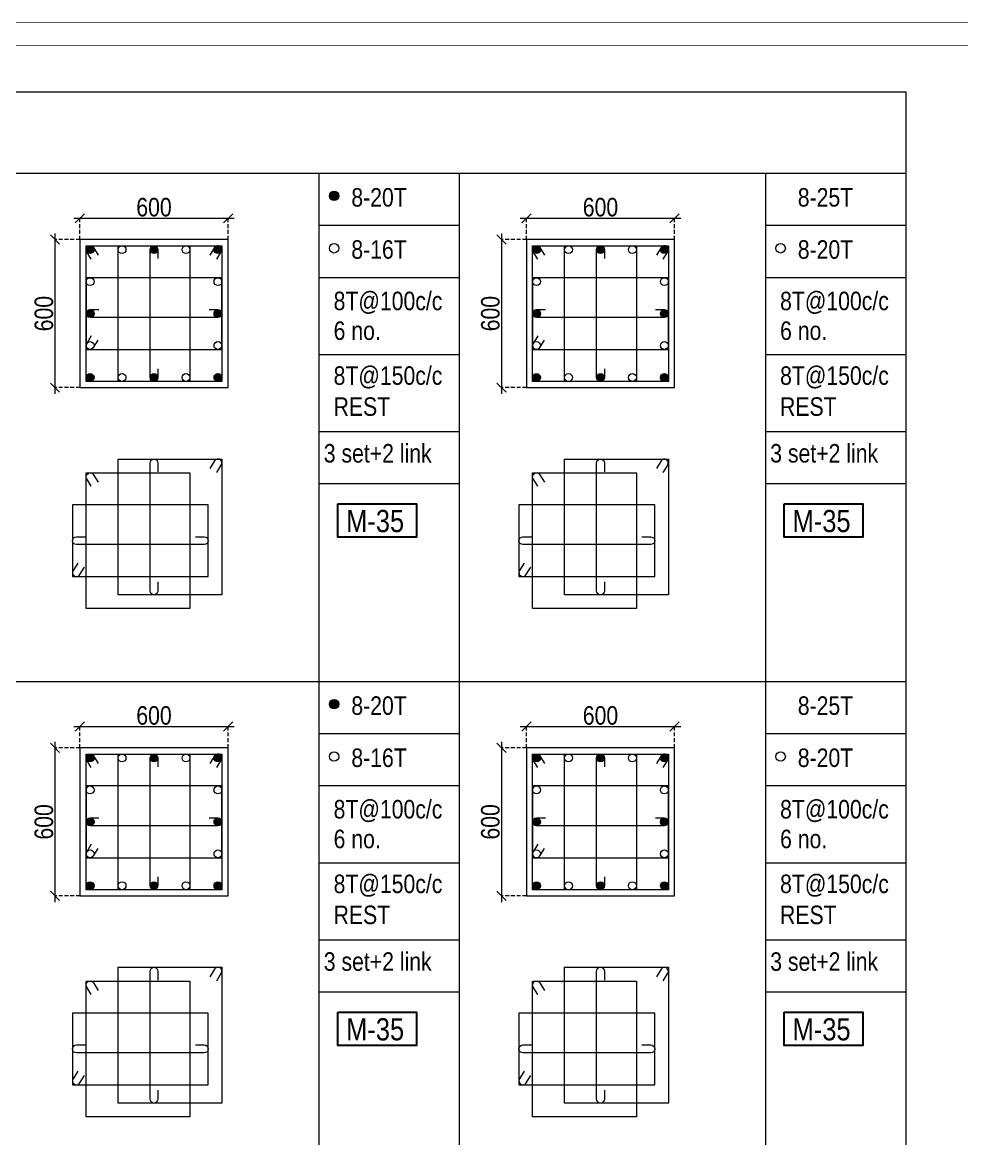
# Model space of a CAD drawing. Header units: millimetres. Extents: x 1112055 to 3390982, y -148532 to 766891.
# Drawn here: x 2216570 to 2231789, y 280936 to 299034 of the extents above; entities that cross this region are included whole.
import ezdxf
from ezdxf.enums import TextEntityAlignment as Align

# ---------------------------------------------------------------- set-up
doc = ezdxf.new("R2010")
doc.units = ezdxf.units.MM
doc.header["$PDMODE"] = 35
doc.header["$PDSIZE"] = -25
doc.linetypes.add('DASHED2', pattern=[0.375, 0.25, -0.125])
doc.linetypes.add('Hidden', pattern=[9.525, 6.35, -3.175])
for name, color, linetype, lineweight in [('B COL. SIZE DIM', 220, 'Continuous', 25), ('B COLSCH', 204, 'Continuous', 20), ('B COLUMN', 1, 'Hidden', 9), ('B STEEL', 34, 'Continuous', 15), ('B TITLE BLOCK', 250, 'Continuous', 0)]:
    doc.layers.add(name, color=color, linetype=linetype, lineweight=lineweight)
doc.layers.add('B TEXT', color=7, linetype='Continuous')
doc.styles.add('dim inside', font='romans.shx', dxfattribs={"width": 0.8, "height": 125})
doc.styles.add('SWINC', font='swissc.ttf')
doc.dimstyles.new('dim inside', dxfattribs={"dimtxt": 125, "dimasz": 100, "dimexe": 0, "dimexo": 0, "dimgap": 10, "dimtad": 0, "dimdec": 0, "dimzin": 0, "dimdsep": 46, "dimtxsty": 'dim inside', "dimblk": 'SMALL', "dimcen": 0.09, "dimadec": 0, "dimazin": 0, "dimtfac": 1, "dimtdec": 0, "dimtofl": 0, "dimtmove": 0, "dimatfit": 3, "dimfxl": 1, "dimtolj": 1, "dimtzin": 0, "dimarcsym": 2})

# ---------------------------------------------------------------- blocks, each defined once
blk = doc.blocks.new('_Oblique')
at = {"color": 0, "linetype": 'ByBlock', "lineweight": -2}
blk.add_line((-0.5, -0.5), (0.5, 0.5), dxfattribs=at)
blk = doc.blocks.new('*D602')
at = {"layer": 'B COL. SIZE DIM', "color": 250, "lineweight": 9, "ltscale": 250, "transparency": 16777216}
blk.add_line((2217403, 287617), (2220003, 287617), dxfattribs=at)
at = {"layer": 'B COL. SIZE DIM', "color": 250, "linetype": 'DASHED2', "lineweight": 9, "ltscale": 250, "transparency": 16777216}
for p, q in [((2217503, 287272), (2217503, 287617)), ((2219903, 287272), (2219903, 287617))]:
    blk.add_line(p, q, dxfattribs=at)
at = {"layer": 'Defpoints', "color": 0, "lineweight": 30, "ltscale": 250, "transparency": 16777216}
for p in [(2219903, 287617), (2217503, 287272), (2219903, 287272)]:
    blk.add_point(p, dxfattribs=at)
at = {"layer": 'B COL. SIZE DIM', "color": 250, "lineweight": 9, "ltscale": 250, "transparency": 16777216, "xscale": 150, "yscale": 150, "zscale": 150, "rotation": 180}
blk.add_blockref('_Oblique', (2217503, 287617), dxfattribs=at)
at = {"layer": 'B COL. SIZE DIM', "color": 250, "lineweight": 9, "ltscale": 250, "transparency": 16777216, "xscale": 150, "yscale": 150, "zscale": 150}
blk.add_blockref('_Oblique', (2219903, 287617), dxfattribs=at)
at = {"layer": 'B COL. SIZE DIM', "color": 6, "ltscale": 250, "transparency": 16777216, "insert": (2218703, 287796), "char_height": 300, "attachment_point": 5, "style": 'SWINC'}
blk.add_mtext('\\A1;600', dxfattribs=at)
blk = doc.blocks.new('*D603')
at = {"layer": 'B COL. SIZE DIM', "color": 250, "lineweight": 9, "ltscale": 250, "transparency": 16777216}
blk.add_line((2217099, 287372), (2217099, 284772), dxfattribs=at)
at = {"layer": 'B COL. SIZE DIM', "color": 250, "linetype": 'DASHED2', "lineweight": 9, "ltscale": 250, "transparency": 16777216}
for p, q in [((2217503, 287272), (2217099, 287272)), ((2217503, 284872), (2217099, 284872))]:
    blk.add_line(p, q, dxfattribs=at)
at = {"layer": 'Defpoints', "color": 0, "lineweight": 30, "ltscale": 250, "transparency": 16777216}
for p in [(2217503, 287272), (2217099, 284872), (2217503, 284872)]:
    blk.add_point(p, dxfattribs=at)
at = {"layer": 'B COL. SIZE DIM', "color": 250, "lineweight": 9, "ltscale": 250, "transparency": 16777216, "xscale": 150, "yscale": 150, "zscale": 150}
for p, rotation in [((2217099, 287272), 90), ((2217099, 284872), 270)]:
    blk.add_blockref('_Oblique', p, dxfattribs=dict(at, rotation=rotation))
at = {"layer": 'B COL. SIZE DIM', "color": 6, "ltscale": 250, "transparency": 16777216, "insert": (2216920, 286072), "char_height": 300, "attachment_point": 5, "rotation": 90, "style": 'SWINC'}
blk.add_mtext('\\A1;600', dxfattribs=at)
blk = doc.blocks.new('*D604')
at = {"layer": 'B COL. SIZE DIM', "color": 250, "lineweight": 9, "ltscale": 250, "transparency": 16777216}
blk.add_line((2217403, 295857), (2220003, 295857), dxfattribs=at)
at = {"layer": 'B COL. SIZE DIM', "color": 250, "linetype": 'DASHED2', "lineweight": 9, "ltscale": 250, "transparency": 16777216}
for p, q in [((2217503, 295512), (2217503, 295857)), ((2219903, 295512), (2219903, 295857))]:
    blk.add_line(p, q, dxfattribs=at)
at = {"layer": 'Defpoints', "color": 0, "lineweight": 30, "ltscale": 250, "transparency": 16777216}
for p in [(2219903, 295857), (2217503, 295512), (2219903, 295512)]:
    blk.add_point(p, dxfattribs=at)
at = {"layer": 'B COL. SIZE DIM', "color": 250, "lineweight": 9, "ltscale": 250, "transparency": 16777216, "xscale": 150, "yscale": 150, "zscale": 150, "rotation": 180}
blk.add_blockref('_Oblique', (2217503, 295857), dxfattribs=at)
at = {"layer": 'B COL. SIZE DIM', "color": 250, "lineweight": 9, "ltscale": 250, "transparency": 16777216, "xscale": 150, "yscale": 150, "zscale": 150}
blk.add_blockref('_Oblique', (2219903, 295857), dxfattribs=at)
at = {"layer": 'B COL. SIZE DIM', "color": 6, "ltscale": 250, "transparency": 16777216, "insert": (2218703, 296036), "char_height": 300, "attachment_point": 5, "style": 'SWINC'}
blk.add_mtext('\\A1;600', dxfattribs=at)
blk = doc.blocks.new('*D605')
at = {"layer": 'B COL. SIZE DIM', "color": 250, "lineweight": 9, "ltscale": 250, "transparency": 16777216}
blk.add_line((2217099, 295612), (2217099, 293012), dxfattribs=at)
at = {"layer": 'B COL. SIZE DIM', "color": 250, "linetype": 'DASHED2', "lineweight": 9, "ltscale": 250, "transparency": 16777216}
for p, q in [((2217503, 295512), (2217099, 295512)), ((2217503, 293112), (2217099, 293112))]:
    blk.add_line(p, q, dxfattribs=at)
at = {"layer": 'Defpoints', "color": 0, "lineweight": 30, "ltscale": 250, "transparency": 16777216}
for p in [(2217503, 295512), (2217099, 293112), (2217503, 293112)]:
    blk.add_point(p, dxfattribs=at)
at = {"layer": 'B COL. SIZE DIM', "color": 250, "lineweight": 9, "ltscale": 250, "transparency": 16777216, "xscale": 150, "yscale": 150, "zscale": 150}
for p, rotation in [((2217099, 295512), 90), ((2217099, 293112), 270)]:
    blk.add_blockref('_Oblique', p, dxfattribs=dict(at, rotation=rotation))
at = {"layer": 'B COL. SIZE DIM', "color": 6, "ltscale": 250, "transparency": 16777216, "insert": (2216920, 294312), "char_height": 300, "attachment_point": 5, "rotation": 90, "style": 'SWINC'}
blk.add_mtext('\\A1;600', dxfattribs=at)
blk = doc.blocks.new('*D2289')
at = {"layer": 'B COL. SIZE DIM', "color": 250, "lineweight": 9, "ltscale": 250, "transparency": 16777216}
blk.add_line((2224637, 287617), (2227237, 287617), dxfattribs=at)
at = {"layer": 'B COL. SIZE DIM', "color": 250, "linetype": 'DASHED2', "lineweight": 9, "ltscale": 250, "transparency": 16777216}
for p, q in [((2224737, 287272), (2224737, 287617)), ((2227137, 287272), (2227137, 287617))]:
    blk.add_line(p, q, dxfattribs=at)
at = {"layer": 'Defpoints', "color": 0, "ltscale": 250, "transparency": 16777216}
for p in [(2227137, 287617), (2224737, 287272), (2227137, 287272)]:
    blk.add_point(p, dxfattribs=at)
at = {"layer": 'B COL. SIZE DIM', "color": 250, "lineweight": 9, "ltscale": 250, "transparency": 16777216, "xscale": 150, "yscale": 150, "zscale": 150, "rotation": 180}
blk.add_blockref('_Oblique', (2224737, 287617), dxfattribs=at)
at = {"layer": 'B COL. SIZE DIM', "color": 250, "lineweight": 9, "ltscale": 250, "transparency": 16777216, "xscale": 150, "yscale": 150, "zscale": 150}
blk.add_blockref('_Oblique', (2227137, 287617), dxfattribs=at)
at = {"layer": 'B COL. SIZE DIM', "color": 6, "ltscale": 250, "transparency": 16777216, "insert": (2225937, 287796), "char_height": 300, "attachment_point": 5, "style": 'SWINC'}
blk.add_mtext('\\A1;600', dxfattribs=at)
blk = doc.blocks.new('*D2290')
at = {"layer": 'B COL. SIZE DIM', "color": 250, "lineweight": 9, "ltscale": 250, "transparency": 16777216}
blk.add_line((2224333, 287372), (2224333, 284772), dxfattribs=at)
at = {"layer": 'B COL. SIZE DIM', "color": 250, "linetype": 'DASHED2', "lineweight": 9, "ltscale": 250, "transparency": 16777216}
for p, q in [((2224737, 287272), (2224333, 287272)), ((2224737, 284872), (2224333, 284872))]:
    blk.add_line(p, q, dxfattribs=at)
at = {"layer": 'Defpoints', "color": 0, "ltscale": 250, "transparency": 16777216}
for p in [(2224737, 287272), (2224333, 284872), (2224737, 284872)]:
    blk.add_point(p, dxfattribs=at)
at = {"layer": 'B COL. SIZE DIM', "color": 250, "lineweight": 9, "ltscale": 250, "transparency": 16777216, "xscale": 150, "yscale": 150, "zscale": 150}
for p, rotation in [((2224333, 287272), 90), ((2224333, 284872), 270)]:
    blk.add_blockref('_Oblique', p, dxfattribs=dict(at, rotation=rotation))
at = {"layer": 'B COL. SIZE DIM', "color": 6, "ltscale": 250, "transparency": 16777216, "insert": (2224154, 286072), "char_height": 300, "attachment_point": 5, "rotation": 90, "style": 'SWINC'}
blk.add_mtext('\\A1;600', dxfattribs=at)
blk = doc.blocks.new('*D2279')
at = {"layer": 'B COL. SIZE DIM', "color": 250, "lineweight": 9, "ltscale": 250, "transparency": 16777216}
blk.add_line((2224637, 295857), (2227237, 295857), dxfattribs=at)
at = {"layer": 'B COL. SIZE DIM', "color": 250, "linetype": 'DASHED2', "lineweight": 9, "ltscale": 250, "transparency": 16777216}
for p, q in [((2224737, 295512), (2224737, 295857)), ((2227137, 295512), (2227137, 295857))]:
    blk.add_line(p, q, dxfattribs=at)
at = {"layer": 'Defpoints', "color": 0, "ltscale": 250, "transparency": 16777216}
for p in [(2227137, 295857), (2224737, 295512), (2227137, 295512)]:
    blk.add_point(p, dxfattribs=at)
at = {"layer": 'B COL. SIZE DIM', "color": 250, "lineweight": 9, "ltscale": 250, "transparency": 16777216, "xscale": 150, "yscale": 150, "zscale": 150, "rotation": 180}
blk.add_blockref('_Oblique', (2224737, 295857), dxfattribs=at)
at = {"layer": 'B COL. SIZE DIM', "color": 250, "lineweight": 9, "ltscale": 250, "transparency": 16777216, "xscale": 150, "yscale": 150, "zscale": 150}
blk.add_blockref('_Oblique', (2227137, 295857), dxfattribs=at)
at = {"layer": 'B COL. SIZE DIM', "color": 6, "ltscale": 250, "transparency": 16777216, "insert": (2225937, 296036), "char_height": 300, "attachment_point": 5, "style": 'SWINC'}
blk.add_mtext('\\A1;600', dxfattribs=at)
blk = doc.blocks.new('*D2280')
at = {"layer": 'B COL. SIZE DIM', "color": 250, "lineweight": 9, "ltscale": 250, "transparency": 16777216}
blk.add_line((2224333, 295612), (2224333, 293012), dxfattribs=at)
at = {"layer": 'B COL. SIZE DIM', "color": 250, "linetype": 'DASHED2', "lineweight": 9, "ltscale": 250, "transparency": 16777216}
for p, q in [((2224737, 295512), (2224333, 295512)), ((2224737, 293112), (2224333, 293112))]:
    blk.add_line(p, q, dxfattribs=at)
at = {"layer": 'Defpoints', "color": 0, "ltscale": 250, "transparency": 16777216}
for p in [(2224737, 295512), (2224333, 293112), (2224737, 293112)]:
    blk.add_point(p, dxfattribs=at)
at = {"layer": 'B COL. SIZE DIM', "color": 250, "lineweight": 9, "ltscale": 250, "transparency": 16777216, "xscale": 150, "yscale": 150, "zscale": 150}
for p, rotation in [((2224333, 295512), 90), ((2224333, 293112), 270)]:
    blk.add_blockref('_Oblique', p, dxfattribs=dict(at, rotation=rotation))
at = {"layer": 'B COL. SIZE DIM', "color": 6, "ltscale": 250, "transparency": 16777216, "insert": (2224154, 294312), "char_height": 300, "attachment_point": 5, "rotation": 90, "style": 'SWINC'}
blk.add_mtext('\\A1;600', dxfattribs=at)

msp = doc.modelspace()

# ---------------------------------------------------------------- hatches: boundary and pattern name
at = {"layer": 'B STEEL', "lineweight": 9, "ltscale": 0.5}
h = msp.add_hatch(color=34, dxfattribs=at)
edge = h.paths.add_edge_path()
edge.add_arc((2221621.7, 296221.5), 76.8, 0, 360)
h = msp.add_hatch(color=34, dxfattribs=at)
edge = h.paths.add_edge_path()
edge.add_arc((2217667.4, 295348.3), 64, 0, 360)
h = msp.add_hatch(color=34, dxfattribs=at)
edge = h.paths.add_edge_path()
edge.add_arc((2218703.4, 295348.3), 64, 180, 540, ccw=False)
h = msp.add_hatch(color=34, dxfattribs=at)
edge = h.paths.add_edge_path()
edge.add_arc((2219739.3, 295348.3), 64, 180, 540, ccw=False)
h = msp.add_hatch(color=34, dxfattribs=at)
edge = h.paths.add_edge_path()
edge.add_arc((2224900.9, 295348.3), 64, 0, 360)
h = msp.add_hatch(color=34, dxfattribs=at)
edge = h.paths.add_edge_path()
edge.add_arc((2225936.9, 295348.3), 64, 180, 540, ccw=False)
h = msp.add_hatch(color=34, dxfattribs=at)
edge = h.paths.add_edge_path()
edge.add_arc((2226972.9, 295348.3), 64, 180, 540, ccw=False)
h = msp.add_hatch(color=34, dxfattribs=at)
edge = h.paths.add_edge_path()
edge.add_arc((2217667.4, 294312.3), 64, 180, 540, ccw=False)
h = msp.add_hatch(color=34, dxfattribs=at)
edge = h.paths.add_edge_path()
edge.add_arc((2219739.3, 294312.3), 64, 180, 540, ccw=False)
h = msp.add_hatch(color=34, dxfattribs=at)
edge = h.paths.add_edge_path()
edge.add_arc((2224900.9, 294312.3), 64, 180, 540, ccw=False)
h = msp.add_hatch(color=34, dxfattribs=at)
edge = h.paths.add_edge_path()
edge.add_arc((2226972.9, 294312.3), 64, 180, 540, ccw=False)
h = msp.add_hatch(color=34, dxfattribs=at)
edge = h.paths.add_edge_path()
edge.add_arc((2217667.4, 293276.4), 64, 0, 360, ccw=False)
h = msp.add_hatch(color=34, dxfattribs=at)
edge = h.paths.add_edge_path()
edge.add_arc((2218703.4, 293276.4), 64, 180, 540, ccw=False)
h = msp.add_hatch(color=34, dxfattribs=at)
edge = h.paths.add_edge_path()
edge.add_arc((2219739.3, 293276.4), 64, -180, 180)
h = msp.add_hatch(color=34, dxfattribs=at)
edge = h.paths.add_edge_path()
edge.add_arc((2224900.9, 293276.4), 64, 0, 360, ccw=False)
h = msp.add_hatch(color=34, dxfattribs=at)
edge = h.paths.add_edge_path()
edge.add_arc((2225936.9, 293276.4), 64, 180, 540, ccw=False)
h = msp.add_hatch(color=34, dxfattribs=at)
edge = h.paths.add_edge_path()
edge.add_arc((2226972.9, 293276.4), 64, -180, 180)
h = msp.add_hatch(color=34, dxfattribs=at)
edge = h.paths.add_edge_path()
edge.add_arc((2221621.7, 287981.7), 76.8, 0, 360)
h = msp.add_hatch(color=34, dxfattribs=at)
edge = h.paths.add_edge_path()
edge.add_arc((2217667.4, 287108.5), 64, 0, 360)
h = msp.add_hatch(color=34, dxfattribs=at)
edge = h.paths.add_edge_path()
edge.add_arc((2218703.4, 287108.5), 64, 180, 540, ccw=False)
h = msp.add_hatch(color=34, dxfattribs=at)
edge = h.paths.add_edge_path()
edge.add_arc((2219739.3, 287108.5), 64, 180, 540, ccw=False)
h = msp.add_hatch(color=34, dxfattribs=at)
edge = h.paths.add_edge_path()
edge.add_arc((2224900.9, 287108.5), 64, 0, 360)
h = msp.add_hatch(color=34, dxfattribs=at)
edge = h.paths.add_edge_path()
edge.add_arc((2225936.9, 287108.5), 64, 180, 540, ccw=False)
h = msp.add_hatch(color=34, dxfattribs=at)
edge = h.paths.add_edge_path()
edge.add_arc((2226972.9, 287108.5), 64, 180, 540, ccw=False)
h = msp.add_hatch(color=34, dxfattribs=at)
edge = h.paths.add_edge_path()
edge.add_arc((2217667.4, 286072.5), 64, 180, 540, ccw=False)
h = msp.add_hatch(color=34, dxfattribs=at)
edge = h.paths.add_edge_path()
edge.add_arc((2219739.3, 286072.5), 64, 180, 540, ccw=False)
h = msp.add_hatch(color=34, dxfattribs=at)
edge = h.paths.add_edge_path()
edge.add_arc((2224900.9, 286072.5), 64, 180, 540, ccw=False)
h = msp.add_hatch(color=34, dxfattribs=at)
edge = h.paths.add_edge_path()
edge.add_arc((2226972.9, 286072.5), 64, 180, 540, ccw=False)
h = msp.add_hatch(color=34, dxfattribs=at)
edge = h.paths.add_edge_path()
edge.add_arc((2217667.4, 285036.5), 64, 0, 360, ccw=False)
h = msp.add_hatch(color=34, dxfattribs=at)
edge = h.paths.add_edge_path()
edge.add_arc((2218703.4, 285036.5), 64, 180, 540, ccw=False)
h = msp.add_hatch(color=34, dxfattribs=at)
edge = h.paths.add_edge_path()
edge.add_arc((2219739.3, 285036.5), 64, -180, 180)
h = msp.add_hatch(color=34, dxfattribs=at)
edge = h.paths.add_edge_path()
edge.add_arc((2224900.9, 285036.5), 64, 0, 360, ccw=False)
h = msp.add_hatch(color=34, dxfattribs=at)
edge = h.paths.add_edge_path()
edge.add_arc((2225936.9, 285036.5), 64, 180, 540, ccw=False)
h = msp.add_hatch(color=34, dxfattribs=at)
edge = h.paths.add_edge_path()
edge.add_arc((2226972.9, 285036.5), 64, -180, 180)

# ---------------------------------------------------------------- linework, layer by layer
at = {"layer": 'B COLSCH', "color": 250, "lineweight": 0}
for p, q in [((2088785.4, 297908.8), (2230883.4, 297908.8)), ((2230883.4, 297908.8), (2230883.4, 239898.1)), ((2088785.4, 296589.8), (2230883.4, 296589.8)), ((2221375.5, 296589.8), (2221375.5, 247150.7)), ((2223649.8, 296589.8), (2223649.8, 239898.1)), ((2228609, 296589.8), (2228609, 247150.7)), ((2221375.5, 295744.8), (2223649.8, 295744.8)), ((2228609, 295744.8), (2230883.4, 295744.8)), ((2221375.5, 294899.8), (2223649.8, 294899.8)), ((2228609, 294899.8), (2230883.4, 294899.8)), ((2221375.5, 293650.1), (2223649.8, 293650.1)), ((2228609, 293650.1), (2230883.4, 293650.1)), ((2221375.5, 292400.3), (2223649.8, 292400.3)), ((2228609, 292400.3), (2230883.4, 292400.3)), ((2221375.5, 291555.3), (2223649.8, 291555.3)), ((2228609, 291555.3), (2230883.4, 291555.3)), ((2088785.4, 288350), (2230883.4, 288350)), ((2221375.5, 287505), (2223649.8, 287505)), ((2228609, 287505), (2230883.4, 287505)), ((2221375.5, 286660), (2223649.8, 286660)), ((2228609, 286660), (2230883.4, 286660)), ((2221375.5, 285410.2), (2223649.8, 285410.2)), ((2228609, 285410.2), (2230883.4, 285410.2)), ((2221375.5, 284160.4), (2223649.8, 284160.4)), ((2228609, 284160.4), (2230883.4, 284160.4)), ((2221375.5, 283315.4), (2223649.8, 283315.4)), ((2228609, 283315.4), (2230883.4, 283315.4))]:
    msp.add_line(p, q, dxfattribs=at)
at = {"layer": 'B COLUMN', "color": 1, "linetype": 'ByBlock', "lineweight": 20}
for points in [[(2217503.4, 293112.3), (2219903.4, 293112.3), (2219903.4, 295512.3), (2217503.4, 295512.3)], [(2224736.9, 293112.3), (2227136.9, 293112.3), (2227136.9, 295512.3), (2224736.9, 295512.3)], [(2217503.4, 284872.5), (2219903.4, 284872.5), (2219903.4, 287272.5), (2217503.4, 287272.5)], [(2224736.9, 284872.5), (2227136.9, 284872.5), (2227136.9, 287272.5), (2224736.9, 287272.5)]]:
    msp.add_lwpolyline(points, close=True, dxfattribs=at)
at = {"layer": 'B STEEL', "color": 34, "lineweight": 9, "ltscale": 0.5}
for points in [[(2217687.6, 295193.3), (2217612.9, 295314.8, -1), (2217721.9, 295381.9), (2217796.7, 295260.4)], [(2218767.4, 293419), (2218767.4, 293276.4, -1), (2218639.3, 293276.4), (2218639.3, 295348.3, -1), (2218767.4, 295348.3), (2218767.4, 295205.7)], [(2219719.1, 295193.3), (2219793.9, 295314.8, 1), (2219684.8, 295381.9), (2219610.1, 295260.4)], [(2224921.2, 295193.3), (2224846.4, 295314.8, -1), (2224955.5, 295381.9), (2225030.2, 295260.4)], [(2226000.9, 293419), (2226000.9, 293276.4, -1), (2225872.9, 293276.4), (2225872.9, 295348.3, -1), (2226000.9, 295348.3), (2226000.9, 295205.7)], [(2226952.6, 295193.3), (2227027.4, 295314.8, 1), (2226918.4, 295381.9), (2226843.6, 295260.4)], [(2219596.7, 294376.4), (2219739.3, 294376.4, -1), (2219739.3, 294248.3), (2217667.4, 294248.3, -1), (2217667.4, 294376.4), (2217810, 294376.4)], [(2226830.2, 294376.4), (2226972.9, 294376.4, -1), (2226972.9, 294248.3), (2224900.9, 294248.3, -1), (2224900.9, 294376.4), (2225043.6, 294376.4)], [(2217687.6, 293949.4), (2217612.9, 293827.9, 1), (2217721.9, 293760.8), (2217796.7, 293882.3)], [(2224921.2, 293949.4), (2224846.4, 293827.9, 1), (2224955.5, 293760.8), (2225030.2, 293882.3)], [(2218767.4, 289961.2), (2218767.4, 289818.6, -1), (2218639.3, 289818.6), (2218639.3, 291890.5, -1), (2218767.4, 291890.5), (2218767.4, 291747.9)], [(2219719.1, 291735.5), (2219793.9, 291857, 1), (2219684.8, 291924.1), (2219610.1, 291802.6)], [(2226000.9, 289961.2), (2226000.9, 289818.6, -1), (2225872.9, 289818.6), (2225872.9, 291890.5, -1), (2226000.9, 291890.5), (2226000.9, 291747.9)], [(2226952.6, 291735.5), (2227027.4, 291857, 1), (2226918.4, 291924.1), (2226843.6, 291802.6)], [(2217687.6, 291512.4), (2217612.9, 291633.9, -1), (2217721.9, 291701), (2217796.7, 291579.5)], [(2224921.2, 291512.4), (2224846.4, 291633.9, -1), (2224955.5, 291701), (2225030.2, 291579.5)], [(2219375.4, 290695.5), (2219518.1, 290695.5, -1), (2219518.1, 290567.5), (2217446.1, 290567.5, -1), (2217446.1, 290695.5), (2217588.8, 290695.5)], [(2226609, 290695.5), (2226751.6, 290695.5, -1), (2226751.6, 290567.5), (2224679.7, 290567.5, -1), (2224679.7, 290695.5), (2224822.3, 290695.5)], [(2217466.4, 290268.5), (2217391.6, 290147.1, 1), (2217500.6, 290079.9), (2217575.4, 290201.4)], [(2224699.9, 290268.5), (2224625.1, 290147.1, 1), (2224734.2, 290079.9), (2224808.9, 290201.4)], [(2217687.6, 286953.4), (2217612.9, 287074.9, -1), (2217721.9, 287142), (2217796.7, 287020.6)], [(2218767.4, 285179.2), (2218767.4, 285036.5, -1), (2218639.3, 285036.5), (2218639.3, 287108.5, -1), (2218767.4, 287108.5), (2218767.4, 286965.8)], [(2219719.1, 286953.4), (2219793.9, 287074.9, 1), (2219684.8, 287142), (2219610.1, 287020.6)], [(2224921.2, 286953.4), (2224846.4, 287074.9, -1), (2224955.5, 287142), (2225030.2, 287020.6)], [(2226000.9, 285179.2), (2226000.9, 285036.5, -1), (2225872.9, 285036.5), (2225872.9, 287108.5, -1), (2226000.9, 287108.5), (2226000.9, 286965.8)], [(2226952.6, 286953.4), (2227027.4, 287074.9, 1), (2226918.4, 287142), (2226843.6, 287020.6)], [(2219596.7, 286136.5), (2219739.3, 286136.5, -1), (2219739.3, 286008.5), (2217667.4, 286008.5, -1), (2217667.4, 286136.5), (2217810, 286136.5)], [(2226830.2, 286136.5), (2226972.9, 286136.5, -1), (2226972.9, 286008.5), (2224900.9, 286008.5, -1), (2224900.9, 286136.5), (2225043.6, 286136.5)], [(2217687.6, 285709.5), (2217612.9, 285588.1, 1), (2217721.9, 285521), (2217796.7, 285642.4)], [(2224921.2, 285709.5), (2224846.4, 285588.1, 1), (2224955.5, 285521), (2225030.2, 285642.4)], [(2218767.4, 281721.4), (2218767.4, 281578.7, -1), (2218639.3, 281578.7), (2218639.3, 283650.7, -1), (2218767.4, 283650.7), (2218767.4, 283508.1)], [(2219719.1, 283495.7), (2219793.9, 283617.1, 1), (2219684.8, 283684.3), (2219610.1, 283562.8)], [(2226000.9, 281721.4), (2226000.9, 281578.7, -1), (2225872.9, 281578.7), (2225872.9, 283650.7, -1), (2226000.9, 283650.7), (2226000.9, 283508.1)], [(2226952.6, 283495.7), (2227027.4, 283617.1, 1), (2226918.4, 283684.3), (2226843.6, 283562.8)], [(2217687.6, 283272.6), (2217612.9, 283394.1, -1), (2217721.9, 283461.2), (2217796.7, 283339.7)], [(2224921.2, 283272.6), (2224846.4, 283394.1, -1), (2224955.5, 283461.2), (2225030.2, 283339.7)], [(2219375.4, 282455.7), (2219518.1, 282455.7, -1), (2219518.1, 282327.6), (2217446.1, 282327.6, -1), (2217446.1, 282455.7), (2217588.8, 282455.7)], [(2226609, 282455.7), (2226751.6, 282455.7, -1), (2226751.6, 282327.6), (2224679.7, 282327.6, -1), (2224679.7, 282455.7), (2224822.3, 282455.7)], [(2217466.4, 282028.7), (2217391.6, 281907.2, 1), (2217500.6, 281840.1), (2217575.4, 281961.6)], [(2224699.9, 282028.7), (2224625.1, 281907.2, 1), (2224734.2, 281840.1), (2224808.9, 281961.6)]]:
    msp.add_lwpolyline(points, format="xyb", dxfattribs=at)
for points in [[(2219285.4, 295412.3), (2219285.4, 293212.3), (2217603.4, 293212.3), (2217603.4, 295412.3)], [(2219803.4, 295412.3), (2219803.4, 293212.3), (2218121.4, 293212.3), (2218121.4, 295412.3)], [(2226518.9, 295412.3), (2226518.9, 293212.3), (2224836.9, 293212.3), (2224836.9, 295412.3)], [(2227036.9, 295412.3), (2227036.9, 293212.3), (2225354.9, 293212.3), (2225354.9, 295412.3)], [(2217603.4, 293730.3), (2219803.4, 293730.3), (2219803.4, 294894.4), (2217603.4, 294894.4)], [(2224836.9, 293730.3), (2227036.9, 293730.3), (2227036.9, 294894.4), (2224836.9, 294894.4)], [(2219803.4, 291954.6), (2219803.4, 289754.6), (2218121.4, 289754.6), (2218121.4, 291954.6)], [(2227036.9, 291954.6), (2227036.9, 289754.6), (2225354.9, 289754.6), (2225354.9, 291954.6)], [(2219285.4, 291731.5), (2219285.4, 289531.5), (2217603.4, 289531.5), (2217603.4, 291731.5)], [(2226518.9, 291731.5), (2226518.9, 289531.5), (2224836.9, 289531.5), (2224836.9, 291731.5)], [(2217382.1, 290049.5), (2219582.1, 290049.5), (2219582.1, 291213.5), (2217382.1, 291213.5)], [(2224615.6, 290049.5), (2226815.6, 290049.5), (2226815.6, 291213.5), (2224615.6, 291213.5)], [(2219285.4, 287172.5), (2219285.4, 284972.5), (2217603.4, 284972.5), (2217603.4, 287172.5)], [(2219803.4, 287172.5), (2219803.4, 284972.5), (2218121.4, 284972.5), (2218121.4, 287172.5)], [(2226518.9, 287172.5), (2226518.9, 284972.5), (2224836.9, 284972.5), (2224836.9, 287172.5)], [(2227036.9, 287172.5), (2227036.9, 284972.5), (2225354.9, 284972.5), (2225354.9, 287172.5)], [(2217603.4, 285490.5), (2219803.4, 285490.5), (2219803.4, 286654.5), (2217603.4, 286654.5)], [(2224836.9, 285490.5), (2227036.9, 285490.5), (2227036.9, 286654.5), (2224836.9, 286654.5)], [(2219803.4, 283714.7), (2219803.4, 281514.7), (2218121.4, 281514.7), (2218121.4, 283714.7)], [(2227036.9, 283714.7), (2227036.9, 281514.7), (2225354.9, 281514.7), (2225354.9, 283714.7)], [(2219285.4, 283491.6), (2219285.4, 281291.6), (2217603.4, 281291.6), (2217603.4, 283491.6)], [(2226518.9, 283491.6), (2226518.9, 281291.6), (2224836.9, 281291.6), (2224836.9, 283491.6)], [(2217382.1, 281809.6), (2219582.1, 281809.6), (2219582.1, 282973.7), (2217382.1, 282973.7)], [(2224615.6, 281809.6), (2226815.6, 281809.6), (2226815.6, 282973.7), (2224615.6, 282973.7)]]:
    msp.add_lwpolyline(points, close=True, dxfattribs=at)
for centre, radius in [((2221621.7, 296221.5), 76.8), ((2217667.4, 295348.3), 64), ((2218185.4, 295348.3), 64), ((2218703.4, 295348.3), 64), ((2219221.4, 295348.3), 64), ((2219739.3, 295348.3), 64), ((2221621.7, 295371.2), 76.8), ((2224900.9, 295348.3), 64), ((2225418.9, 295348.3), 64), ((2225936.9, 295348.3), 64), ((2226454.9, 295348.3), 64), ((2226972.9, 295348.3), 64), ((2228855.3, 295371.2), 76.8), ((2217667.4, 294830.3), 64), ((2219739.3, 294830.3), 64), ((2224900.9, 294830.3), 64), ((2226972.9, 294830.3), 64), ((2217667.4, 294312.3), 64), ((2219739.3, 294312.3), 64), ((2224900.9, 294312.3), 64), ((2226972.9, 294312.3), 64), ((2217667.4, 293794.4), 64), ((2219739.3, 293794.4), 64), ((2224900.9, 293794.4), 64), ((2226972.9, 293794.4), 64), ((2217667.4, 293276.4), 64), ((2218185.4, 293276.4), 64), ((2218703.4, 293276.4), 64), ((2219221.4, 293276.4), 64), ((2219739.3, 293276.4), 64), ((2224900.9, 293276.4), 64), ((2225418.9, 293276.4), 64), ((2225936.9, 293276.4), 64), ((2226454.9, 293276.4), 64), ((2226972.9, 293276.4), 64), ((2221621.7, 287981.7), 76.8), ((2217667.4, 287108.5), 64), ((2218185.4, 287108.5), 64), ((2218703.4, 287108.5), 64), ((2219221.4, 287108.5), 64), ((2219739.3, 287108.5), 64), ((2221621.7, 287131.4), 76.8), ((2224900.9, 287108.5), 64), ((2225418.9, 287108.5), 64), ((2225936.9, 287108.5), 64), ((2226454.9, 287108.5), 64), ((2226972.9, 287108.5), 64), ((2228855.3, 287131.4), 76.8), ((2217667.4, 286590.5), 64), ((2219739.3, 286590.5), 64), ((2224900.9, 286590.5), 64), ((2226972.9, 286590.5), 64), ((2217667.4, 286072.5), 64), ((2219739.3, 286072.5), 64), ((2224900.9, 286072.5), 64), ((2226972.9, 286072.5), 64), ((2217667.4, 285554.5), 64), ((2219739.3, 285554.5), 64), ((2224900.9, 285554.5), 64), ((2226972.9, 285554.5), 64), ((2217667.4, 285036.5), 64), ((2218185.4, 285036.5), 64), ((2218703.4, 285036.5), 64), ((2219221.4, 285036.5), 64), ((2219739.3, 285036.5), 64), ((2224900.9, 285036.5), 64), ((2225418.9, 285036.5), 64), ((2225936.9, 285036.5), 64), ((2226454.9, 285036.5), 64), ((2226972.9, 285036.5), 64)]:
    msp.add_circle(centre, radius, dxfattribs=at)
at = {"layer": 'B TEXT', "color": 1}
for points in [[(2221679.1, 291226.2), (2222953.7, 291226.2), (2222953.7, 290688.3), (2221679.1, 290688.3)], [(2228912.7, 291226.2), (2230187.3, 291226.2), (2230187.3, 290688.3), (2228912.7, 290688.3)], [(2221679.1, 282986.4), (2222953.7, 282986.4), (2222953.7, 282448.4), (2221679.1, 282448.4)], [(2228912.7, 282986.4), (2230187.3, 282986.4), (2230187.3, 282448.4), (2228912.7, 282448.4)]]:
    msp.add_lwpolyline(points, close=True, dxfattribs=at)
at = {"layer": 'B TITLE BLOCK', "color": 1, "const_width": 8.39}
msp.add_lwpolyline([(2087664.3, 299030), (2087664.3, 222350.9), (2243063.3, 222350.9), (2243063.3, 299030)], close=True, dxfattribs=at)
at = {"layer": 'B TITLE BLOCK', "color": 250, "lineweight": 0, "const_width": 8.39}
msp.add_lwpolyline([(2088038, 298656.3), (2088038, 222724.6), (2242689.6, 222724.6), (2242689.6, 298656.3)], close=True, dxfattribs=at)

# ---------------------------------------------------------------- texts
at = {"layer": 'B TEXT', "style": 'SWINC'}
for s, p in [('8-20T', (2221900.2, 296046.9)), ('8-25T', (2229133.8, 296046.9)), ('8-16T', (2221900.2, 295201.9)), ('8-20T', (2229133.8, 295201.9)), ('8T@100c/c', (2221613.3, 294367.1)), ('8T@100c/c', (2228846.9, 294367.1)), ('6 no.', (2221613.3, 293885.3)), ('6 no.', (2228846.9, 293885.3)), ('8T@150c/c', (2221613.3, 293157.2)), ('8T@150c/c', (2228846.9, 293157.2)), ('REST', (2221613.3, 292654.8)), ('REST', (2228846.9, 292654.8)), ('3 set+2 link', (2221453.7, 291897.8)), ('3 set+2 link', (2228687.2, 291897.8)), ('8-20T', (2221900.2, 287807.1)), ('8-25T', (2229133.8, 287807.1)), ('8-16T', (2221900.2, 286962.1)), ('8-20T', (2229133.8, 286962.1)), ('8T@100c/c', (2221613.3, 286127.3)), ('8T@100c/c', (2228846.9, 286127.3)), ('6 no.', (2221613.3, 285645.5)), ('6 no.', (2228846.9, 285645.5)), ('8T@150c/c', (2221613.3, 284917.4)), ('8T@150c/c', (2228846.9, 284917.4)), ('REST', (2221613.3, 284415)), ('REST', (2228846.9, 284415)), ('3 set+2 link', (2221453.7, 283657.9)), ('3 set+2 link', (2228687.2, 283657.9))]:
    msp.add_text(s, height=300, dxfattribs=at).set_placement(p)
at = {"layer": 'B TEXT', "color": 1, "style": 'SWINC'}
for p in [(2221816.5, 290661.7), (2229050, 290661.7), (2221816.5, 282421.9), (2229050, 282421.9)]:
    msp.add_text('M-35', height=360, dxfattribs=at).set_placement(p, align=Align.BOTTOM_LEFT)

# ---------------------------------------------------------------- dimensions: what is measured, and where the dimension line sits
at = {"layer": 'B COL. SIZE DIM', "color": 250, "ltscale": 250}
for base, p1, p2, picture, middle in [((2219903.4, 295857.3), (2217503.4, 295512.3), (2219903.4, 295512.3), '*D604', (2218703.4, 296036.3)), ((2227136.9, 295857.3), (2224736.9, 295512.3), (2227136.9, 295512.3), '*D2279', (2225936.9, 296036.3)), ((2219903.4, 287617.4), (2217503.4, 287272.5), (2219903.4, 287272.5), '*D602', (2218703.4, 287796.4)), ((2227136.9, 287617.4), (2224736.9, 287272.5), (2227136.9, 287272.5), '*D2289', (2225936.9, 287796.4))]:
    dim = msp.add_linear_dim(base=base, p1=p1, p2=p2, dimstyle='dim inside', override={"dimtxt": 300, "dimasz": 150, "dimgap": 25, "dimtad": 3, "dimlfac": 0.25, "dimtxsty": 'SWINC', "dimblk1": 'Oblique', "dimblk2": 'Oblique', "dimsah": 1, "dimdle": 100, "dimclrd": 250, "dimclre": 250, "dimclrt": 6, "dimfxl": 1000, "dimlwd": 9, "dimlwe": 9}, dxfattribs=at)
    dim.commit()
    dim.dimension.update_dxf_attribs({"geometry": picture, "text_midpoint": middle})
for base, p1, p2, picture, middle in [((2217099.5, 293112.3), (2217503.4, 295512.3), (2217503.4, 293112.3), '*D605', (2216920.5, 294312.3)), ((2224333, 293112.3), (2224736.9, 295512.3), (2224736.9, 293112.3), '*D2280', (2224154, 294312.3)), ((2217099.5, 284872.5), (2217503.4, 287272.5), (2217503.4, 284872.5), '*D603', (2216920.5, 286072.5)), ((2224333, 284872.5), (2224736.9, 287272.5), (2224736.9, 284872.5), '*D2290', (2224154, 286072.5))]:
    dim = msp.add_linear_dim(base=base, p1=p1, p2=p2, angle=90, dimstyle='dim inside', override={"dimtxt": 300, "dimasz": 150, "dimgap": 25, "dimtad": 3, "dimlfac": 0.25, "dimtxsty": 'SWINC', "dimblk1": 'Oblique', "dimblk2": 'Oblique', "dimsah": 1, "dimdle": 100, "dimclrd": 250, "dimclre": 250, "dimclrt": 6, "dimfxl": 1000, "dimlwd": 9, "dimlwe": 9}, dxfattribs=at)
    dim.commit()
    dim.dimension.update_dxf_attribs({"geometry": picture, "text_midpoint": middle})

doc.saveas('drawing.dxf')
